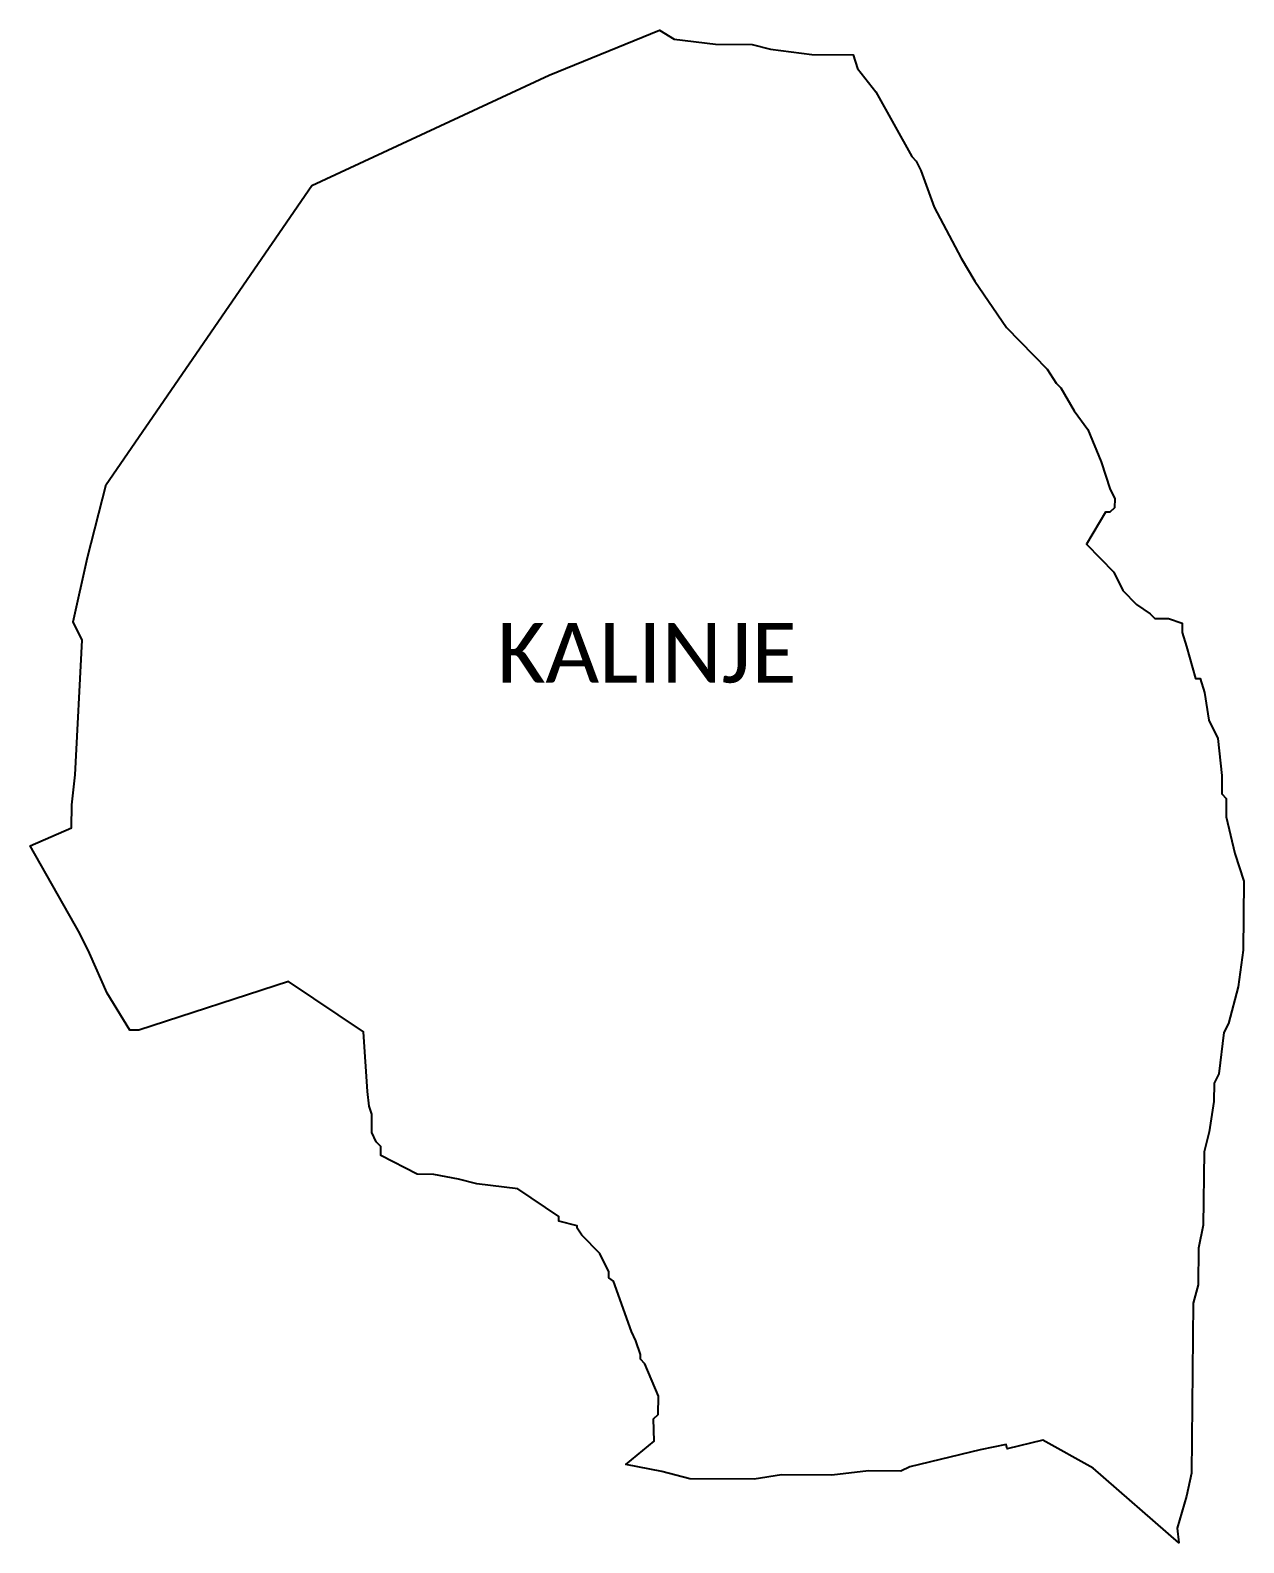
# Model space of a CAD drawing. Header units: metres. Extents: x 288417 to 293389, y 1993019 to 1996921.
# Drawn here: x 290336 to 293389, y 1993048 to 1996852 of the extents above; entities that cross this region are included whole.
import ezdxf

# ---------------------------------------------------------------- set-up
doc = ezdxf.new("R2010")
doc.units = ezdxf.units.M
doc.header["$MEASUREMENT"] = 0
doc.layers.add('VILLAGE NAME', color=250, linetype='Continuous')
doc.styles.get("Standard").update_dxf_attribs({"font": 'simplex.shx'})

msp = doc.modelspace()

# ---------------------------------------------------------------- linework, layer by layer
at = {"color": 6, "flags": 128}
msp.add_lwpolyline([(291044.5, 1996461.4), (291641.8, 1996738.9), (291919.2, 1996852.1), (291956.4, 1996829.8), (292060.2, 1996817.1), (292152.6, 1996816.1), (292198.6, 1996804.1), (292302.5, 1996791.4), (292406.4, 1996790.3), (292417.6, 1996755.5), (292463.2, 1996697.3), (292553.9, 1996534.6), (292565.3, 1996522.9), (292576.6, 1996499.7), (292610.2, 1996406.9), (292678.2, 1996279.1), (292712.2, 1996221), (292791.8, 1996104.6), (292894.6, 1995999.6), (292917.3, 1995964.7), (292928.8, 1995953), (292962.8, 1995894.9), (292996.9, 1995848.3), (293030.7, 1995767.1), (293053.1, 1995697.5), (293064.4, 1995674.3), (293064.1, 1995651.2), (293052.5, 1995639.8), (293040.9, 1995639.9), (292993.8, 1995559.5), (293062.4, 1995489.5), (293085, 1995443.1), (293119.3, 1995408), (293153.7, 1995384.6), (293165.1, 1995372.9), (293199.7, 1995372.5), (293234.3, 1995360.6), (293234, 1995337.5), (293245.2, 1995302.7), (293267.4, 1995221.6), (293279, 1995221.6), (293290.1, 1995186.7), (293301, 1995117.3), (293323.5, 1995070.8), (293334.1, 1994978.3), (293333.6, 1994932.1), (293345, 1994920.4), (293344.5, 1994874.2), (293366.6, 1994781.6), (293389, 1994712), (293387.1, 1994538.8), (293374.6, 1994446.5), (293350.5, 1994354.4), (293338.7, 1994331.4), (293326, 1994227.6), (293314.2, 1994204.6), (293313.7, 1994158.4), (293302, 1994082.1), (293289.3, 1994031.6), (293287.3, 1993846.8), (293275.1, 1993789.2), (293274.1, 1993696.8), (293262, 1993650.7), (293257.4, 1993223.4), (293245.3, 1993165.7), (293221.3, 1993085.1), (293226, 1993048.5), (293010.2, 1993236.3), (292883.9, 1993306.4), (292794.1, 1993284.5), (292791.6, 1993295.6), (292725.8, 1993282.5), (292549.2, 1993239.7), (292526, 1993228.4), (292445.4, 1993229), (292353.1, 1993218.2), (292226.3, 1993219.1), (292157.1, 1993208.1), (291995.7, 1993209.3), (291924.9, 1993227.4), (291834.6, 1993245.1), (291906.2, 1993303.9), (291904.6, 1993359.8), (291916.2, 1993371.3), (291916.6, 1993417.4), (291882.6, 1993498.3), (291871.2, 1993509.9), (291871.3, 1993521.5), (291860, 1993556.1), (291848.6, 1993579.3), (291803.5, 1993706.4), (291792, 1993714.5), (291792.1, 1993729.5), (291769.4, 1993775.8), (291723.7, 1993822.2), (291712.3, 1993839.8), (291712.3, 1993845.4), (291666.3, 1993857.3), (291666.4, 1993868.8), (291563.2, 1993938.7), (291459.5, 1993951), (291413.5, 1993962.9), (291351.5, 1993974.8), (291309.9, 1993975.2), (291218, 1994022), (291218.2, 1994045), (291206.8, 1994056.6), (291195.4, 1994079.8), (291195.8, 1994125.9), (291189, 1994146.6), (291184.7, 1994183.6), (291174.3, 1994333.5), (290986.4, 1994460.2), (290609.5, 1994337.7), (290586.5, 1994337.9), (290529.5, 1994430.5), (290485.8, 1994531.4), (290461.5, 1994580.9), (290336.4, 1994800.8), (290440.5, 1994846.1), (290440.9, 1994903.8), (290449.8, 1994979.8), (290467.1, 1995318.5), (290444.3, 1995364.7), (290480.1, 1995525.9), (290527.6, 1995709.9), (291044.5, 1996461.4)], dxfattribs=at)

# ---------------------------------------------------------------- texts
at = {"layer": 'VILLAGE NAME', "insert": (291510.8, 1995361.6), "char_height": 150, "attachment_point": 1}
msp.add_mtext_dynamic_manual_height_columns('{\\fCalibri|b0|i0|c0|p34;KALINJE}', width=1877.914, gutter_width=1, heights=[0], dxfattribs=at)

doc.saveas('drawing.dxf')
